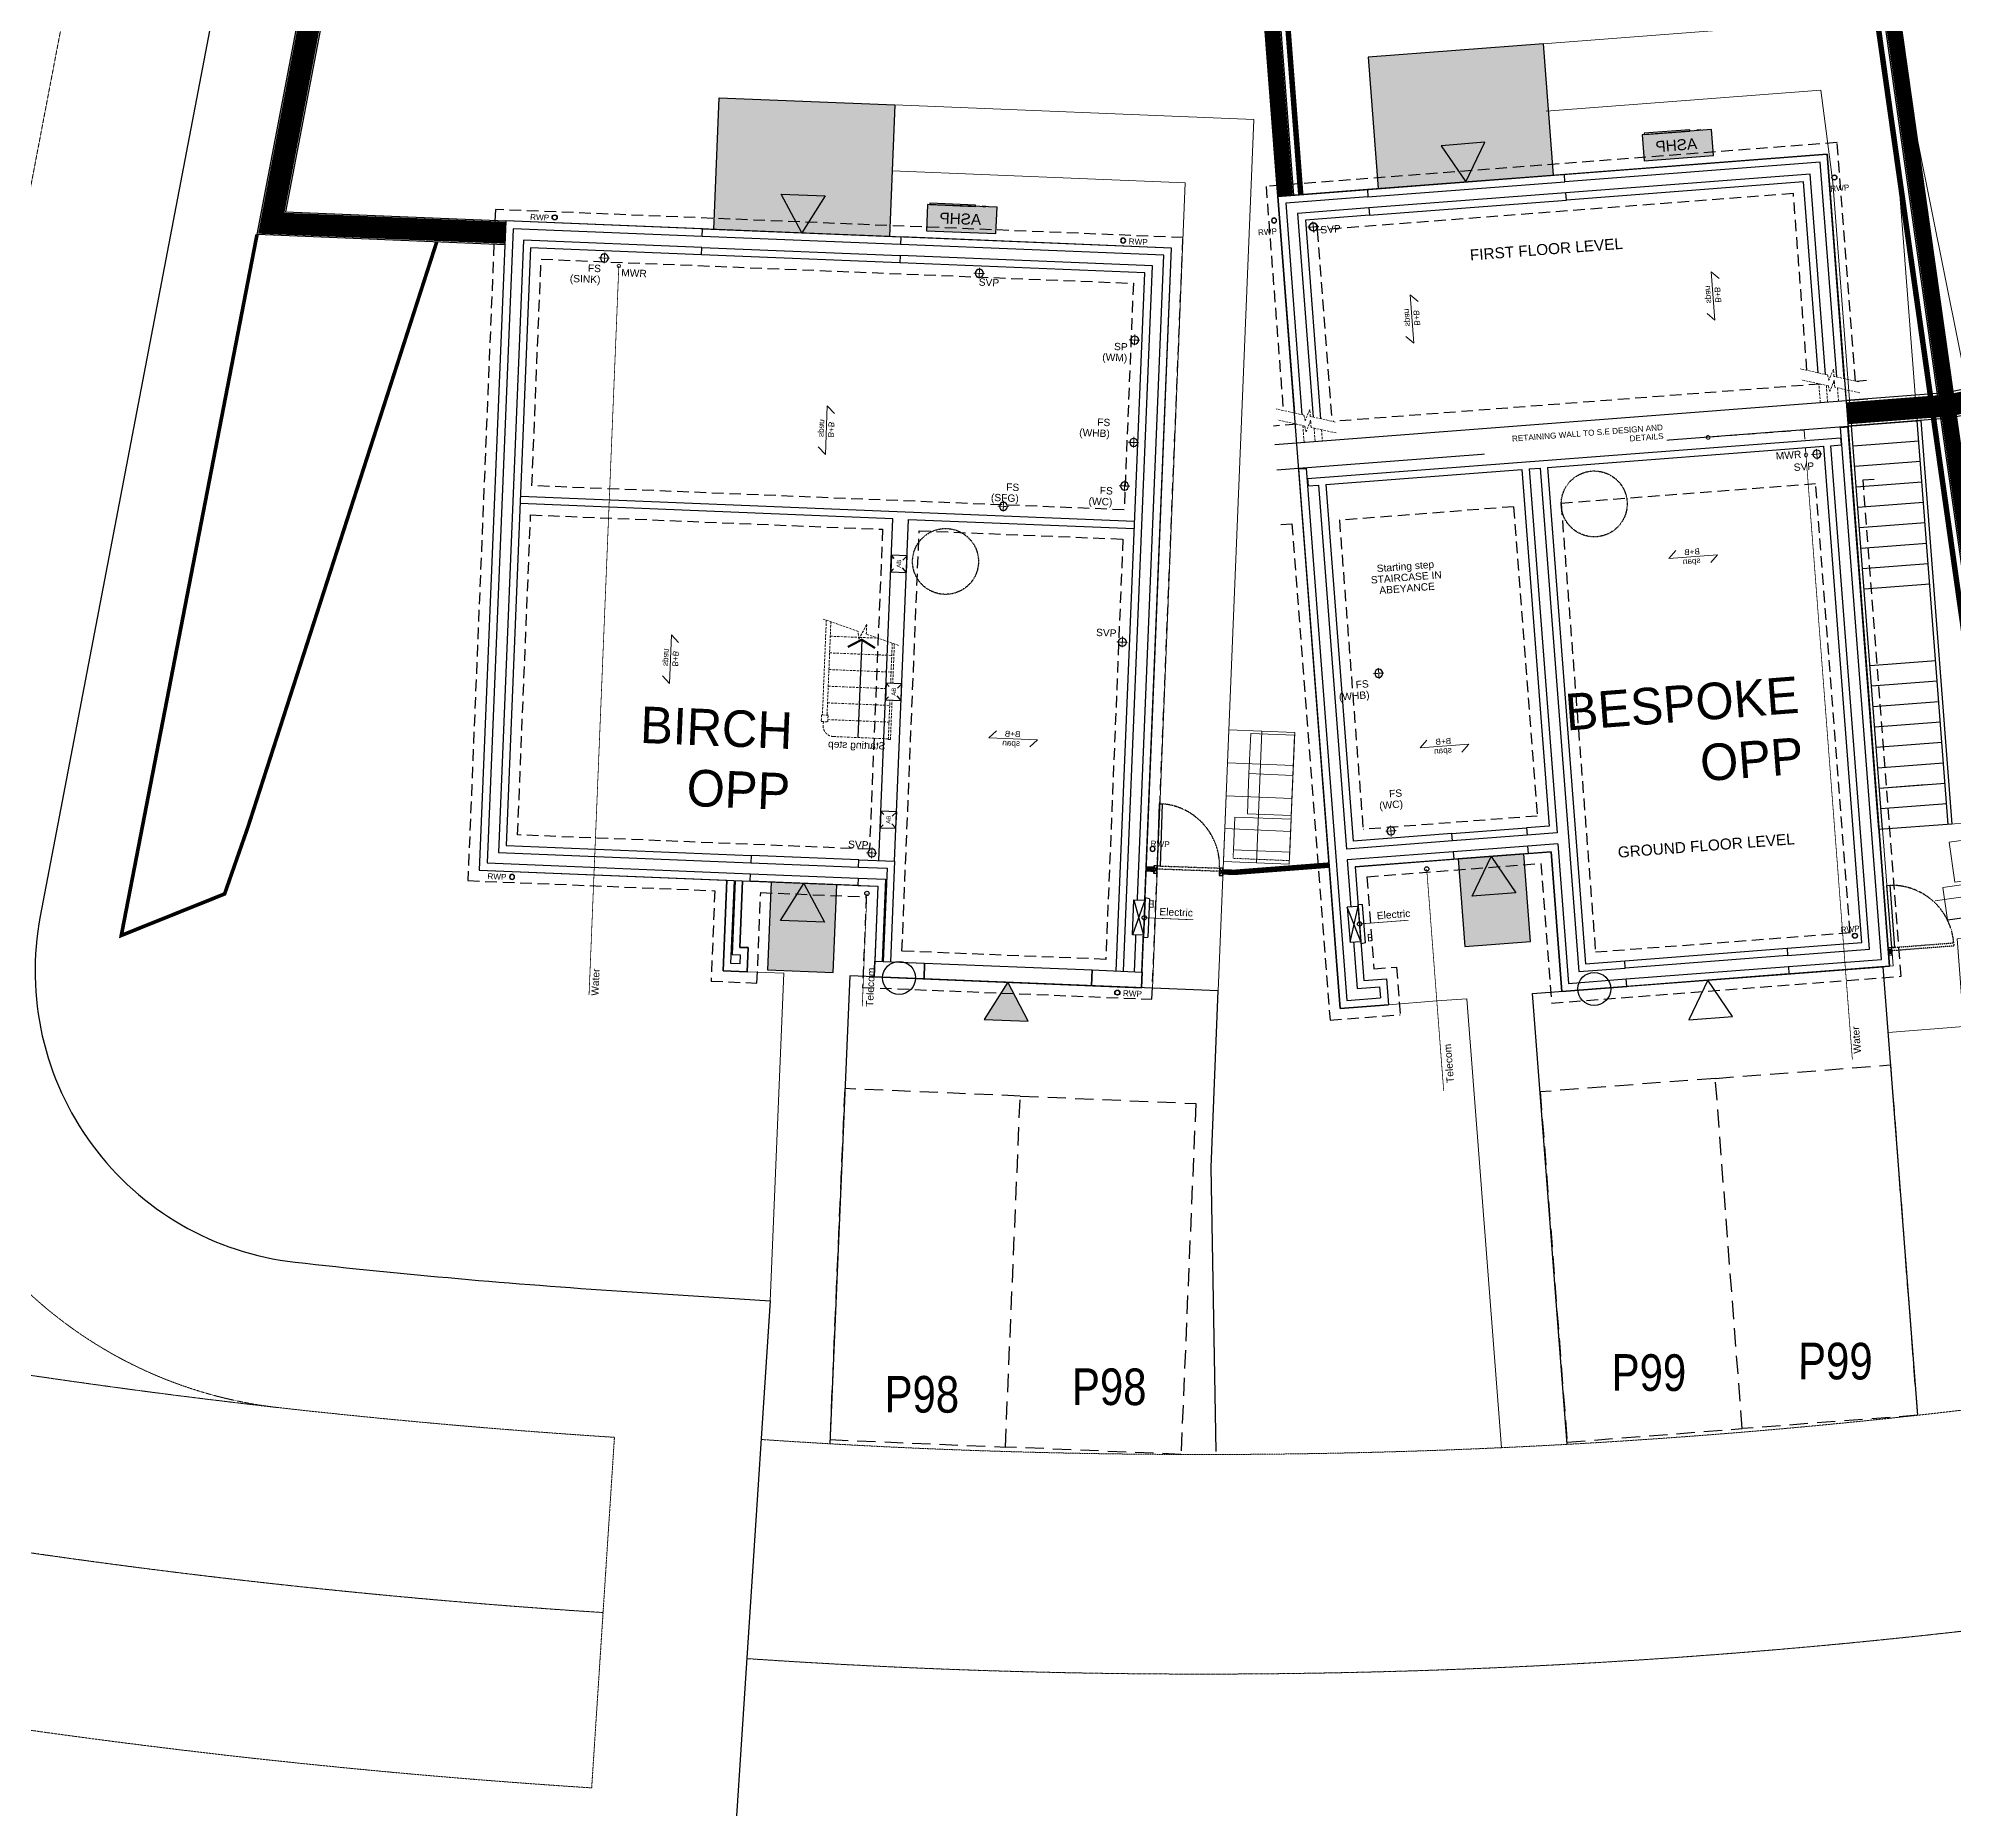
# Model space of a CAD drawing. Extents: x 287880777 to 288144713, y 62793326 to 63089570.
# Drawn here: x 288088292 to 288114459, y 62825629 to 62849818 of the extents above; entities that cross this region are included whole.
import ezdxf

# ---------------------------------------------------------------- set-up
doc = ezdxf.new("R2010")
doc.units = 0
doc.set_wipeout_variables(frame=1)
for name, pattern in [('CENTER', [2, 1.25, -0.25, 0.25, -0.25]), ('CENTER2', [28.575, 19.05, -3.175, 3.175, -3.175]), ('Dash', [6.35, 3.175, -3.175]), ('DASHED', [1.4, 0.7, -0.7]), ('DASHED2', [0.375, 0.25, -0.125]), ('HIDDEN', [9.525, 6.35, -3.175])]:
    doc.linetypes.add(name, pattern=pattern)
doc.layers.get('0').update_dxf_attribs({"color": 252})
for name, color, linetype, lineweight in [('EXP - HIGHWAY CENTRELINE', 3, 'CENTER2', 18), ('EXP - HIGHWAY CHANNEL', 4, 'DASHED2', 9), ('EXP - HIGHWAY FOOTWAY', 3, 'Continuous', 25), ('EXP - PRIVATE CHANNEL', 3, 'DASHED2', 9), ('NAR BIN STORAGE', 2, 'Continuous', 0), ('NAR CBF', 34, 'FENCELINE2', 0), ('NAR M4(2)', 94, 'Continuous', 30), ('NAR PATHS', 3, 'Continuous', 0), ('Wain-Text', 2, 'Continuous', 25)]:
    doc.layers.add(name, color=color, linetype=linetype, lineweight=lineweight)
doc.layers.add('EXP - HIGHWAY CREASE', color=3, linetype='DASHED2', lineweight=18, transparency=0.25)
for name, color, linetype in [('NAR CYCLE STORES', 2, 'DASHED'), ('NAR DETAIL', 2, 'Continuous'), ('NAR EXTERNAL STEPS', 10, 'Continuous'), ('NAR EXTERNAL WALLS', 2, 'Continuous'), ('NAR PARKING', 7, 'DASHED2'), ('NAR PATIO', 3, 'Continuous'), ('NAR PRIVATE DRIVE', 6, 'Continuous'), ('NAR PRIVATE PATH HATCH', 8, 'Continuous'), ('NAR ROLLOVERS', 76, 'DASHED'), ('NAR_SUBS_PLANS', 7, 'Continuous'), ('Wain-Drainage Foul', 6, 'Continuous'), ('Wain-Drainage Foul Text', 2, 'Continuous'), ('Wain-Drainage run', 140, 'Continuous'), ('Wain-Electrics', 3, 'Continuous'), ('Wain-Floor Vent', 2, 'Continuous'), ('Wain-Foundation acessories', 9, 'Continuous'), ('Wain-Foundation Line', 9, 'Continuous'), ('Wain-Meter box', 9, 'Continuous'), ('Wain-RWP', 9, 'Continuous'), ('Wain-Services Run (Electric)', 10, 'Continuous'), ('Wain-Services Run (Telecom)', 190, 'Continuous'), ('Wain-Stair 1', 2, 'Continuous'), ('Wain-Stair numbers', 9, 'Continuous'), ('Wain-Wall (External)', 4, 'Continuous')]:
    doc.layers.add(name, color=color, linetype=linetype)
for name, color, linetype, true_color in [('NAR DOOR OPENINGS', 140, 'Continuous', 0x00bfff), ('NAR EV CHARGING POINT', 3, 'Continuous', 0x00ff00), ('NAR HOUSE TYPE NAMES', 1, 'Continuous', 0xff0000), ('Wain-Services Run (Water', 145, 'Continuous', 0x3481b8)]:
    doc.layers.add(name, color=color, linetype=linetype, true_color=true_color)
for name, color, linetype, lineweight, true_color in [('NAR Retaining Wall', 222, 'Continuous', 13, 0xcc0099), ('Wain-Mains Water Riser', 152, 'Continuous', 25, 0x2776bb), ('Wain-Mains Water Riser Text', 152, 'Continuous', 25, 0x2776bb)]:
    doc.layers.add(name, color=color, linetype=linetype, lineweight=lineweight, true_color=true_color)
doc.styles.add('DD Arial Narrow', font='ARIALN.TTF', dxfattribs={"height": 100})
doc.styles.get("Standard").update_dxf_attribs({"font": 'arial.ttf'})
doc.styles.add('XREF - ARCHITECT LAYOUT$0$DD Arial Narrow', font='ARIALN.TTF', dxfattribs={"height": 100})
doc.linetypes.add('FENCELINE2', pattern='A,0.25,-0.1,[132,ltypeshp.shx,S=0.1,R=0,X=-0.1,Y=0],-0.1,1', length=1.45)

# ---------------------------------------------------------------- blocks, each defined once
blk = doc.blocks.new('Drainage Pipe')
at = {"linetype": 'CENTER', "lineweight": 13, "ltscale": 20}
for p, q in [((-41681, 78687), (-41831, 78687)), ((-41756, 78762), (-41756, 78612))]:
    blk.add_line(p, q, dxfattribs=at)
blk.add_circle((-41756, 78687), 55)
blk = doc.blocks.new('RWP')
for radius in [35, 31.5]:
    blk.add_circle((35, 35), radius)
blk = doc.blocks.new('Span symbol - Beam & block')
at = {"linetype": 'Continuous', "lineweight": 13}
for p, q in [((-5342, 71790), (-6007, 71790)), ((-6007, 71790), (-5906, 71689)), ((-5442, 71890), (-5342, 71790))]:
    blk.add_line(p, q, dxfattribs=at)
at = {"insert": (-5770, 71896), "char_height": 80, "attachment_point": 1, "line_spacing_factor": 0.9}
blk.add_mtext('B+B\\Pspan', dxfattribs=at)
blk = doc.blocks.new('ASHP')
at = {"transparency": 33554457}
h = blk.add_hatch(color=256, dxfattribs=at)
h.dxf.hatch_style = 1
h.paths.add_polyline_path([(548853, -2506), (548853, -2866), (547903, -2866), (547903, -2506)])
at = {"flags": 128}
blk.add_lwpolyline([(548853, -2506), (548853, -2866), (547903, -2866), (547903, -2506)], close=True, dxfattribs=at)
for points in [[(548098, -2496), (548058, -2496), (548058, -2506), (548098, -2506)], [(548199, -2488), (548821, -2488), (548821, -2506), (548199, -2506)]]:
    blk.add_lwpolyline(points, close=True)
at = {"layer": 'Wain-Electrics', "lineweight": 0, "insert": (548112, -2609), "char_height": 150, "width": 2397.38, "attachment_point": 1, "line_spacing_factor": 0.9}
blk.add_mtext('\\A1;ASHP ', dxfattribs=at)
at = {"layer": 'Wain-Text', "lineweight": 0, "insert": (548112, -2609), "char_height": 150, "width": 2397.38, "attachment_point": 1, "line_spacing_factor": 0.9}
blk.add_mtext('\\A1;ASHP ', dxfattribs=at)
blk = doc.blocks.new('A$Cee92f38c')
at = {"layer": 'NAR M4(2)', "ltscale": 10, "transparency": 33554585}
h = blk.add_hatch(color=256, dxfattribs=at)
h.dxf.hatch_style = 1
h.paths.add_polyline_path([(0, 1.2), (0.9, 1.2), (0.9, 0), (0, 0)])
at = {"layer": 'NAR M4(2)', "ltscale": 0.25}
blk.add_lwpolyline([(0, 1.2), (0, 0), (0.9, 0), (0.9, 1.2)], close=True, dxfattribs=at)
blk = doc.blocks.new('A$C3d9247a0')
at = {"layer": 'NAR DOOR OPENINGS', "transparency": 33554610}
h = blk.add_hatch(color=256, dxfattribs=at)
h.dxf.hatch_style = 1
h.paths.add_polyline_path([(450, 1200), (150, 680), (750, 680)])
at = {"layer": 'NAR DOOR OPENINGS'}
blk.add_lwpolyline([(450, 1200), (150, 680), (750, 680)], close=True, dxfattribs=at)
at = {"layer": 'NAR M4(2)', "ltscale": 10, "transparency": 33554585, "xscale": -1000, "yscale": 1000, "zscale": 1000}
blk.add_blockref('A$Cee92f38c', (900, 0), dxfattribs=at)
blk = doc.blocks.new('A$C324e72f9')
at = {"layer": 'NAR DOOR OPENINGS', "transparency": 33554610}
h = blk.add_hatch(color=256, dxfattribs=at)
h.dxf.hatch_style = 1
h.paths.add_polyline_path([(1200, 0), (900, 520), (1500, 520)])
at = {"layer": 'NAR PRIVATE PATH HATCH', "transparency": 33554597}
h = blk.add_hatch(color=256, dxfattribs=at)
h.dxf.hatch_style = 1
h.paths.add_polyline_path([(2400, 0), (0, 0), (0, 1800), (2400, 1800)])
at = {"layer": 'NAR DOOR OPENINGS'}
blk.add_lwpolyline([(1200, 0), (900, 520), (1500, 520)], close=True, dxfattribs=at)
at = {"layer": 'NAR PATIO'}
blk.add_lwpolyline([(2400, 0), (0, 0), (0, 1800), (2400, 1800)], close=True, dxfattribs=at)
blk = doc.blocks.new('Stairs Subs')
at = {"layer": 'Wain-Stair 1', "color": 9, "linetype": 'HIDDEN', "lineweight": 9, "ltscale": 5}
for p, q in [((913, 1585), (913, 288)), ((447, 1368), (199, 1368)), ((850, 1368), (462, 1368)), ((850, 1566), (850, 288)), ((-29, -9), (-29, 1299)), ((0, 1307), (0, -9)), ((850, 1140), (0, 1140)), ((850, 912), (0, 912)), ((850, 684), (0, 684)), ((850, 456), (0, 456)), ((836, 198), (836, 288)), ((836, 288), (926, 288)), ((926, 288), (926, 198)), ((836, 228), (0, 228)), ((752, 0), (0, 0)), ((926, 198), (836, 198)), ((896, 198), (896, 145)), ((0, -9), (-29, -9))]:
    blk.add_line(p, q, dxfattribs=at)
blk.add_lwpolyline([(-87, 1281), (360, 1417), (359, 1547), (459, 1345), (472, 1450), (962, 1600)], dxfattribs=at)
blk.add_arc((752, 145), 145, 270, 0, dxfattribs=at)
at = {"layer": 'Wain-Stair numbers', "const_width": 30}
blk.add_lwpolyline([(604, 1231), (604, 1231), (418, 1338), (232, 1231), (232, 1231)], dxfattribs=at)
at = {"layer": 'Wain-Stair numbers'}
blk.add_lwpolyline([(418, 1338), (418, 0)], dxfattribs=at)
at = {"layer": 'Wain-Stair numbers', "color": 9, "insert": (428, -49), "char_height": 100, "width": 1584.27, "attachment_point": 2, "line_spacing_factor": 0.9}
blk.add_mtext('Starting step ', dxfattribs=at)
blk = doc.blocks.new('Wall mounted meter - Electric (Plan)')
blk.add_wipeout([(-7157, 85115), (-7157, 84635), (-7007, 84635), (-7007, 85115)])
for p, q in [((-7217, 85137), (-7157, 85147)), ((-7217, 85137), (-7217, 84613)), ((-7157, 85147), (-7157, 84603)), ((-7007, 85115), (-7157, 85115)), ((-7007, 84635), (-7007, 85115)), ((-7157, 84603), (-7217, 84613)), ((-7157, 84635), (-7007, 84635))]:
    blk.add_line(p, q)
at = {"color": 9}
for p, q in [((-7157, 85115), (-7007, 84635)), ((-7007, 85115), (-7157, 84635))]:
    blk.add_line(p, q, dxfattribs=at)
at = {"lineweight": 0, "insert": (-7368, 85117), "char_height": 100, "width": 133.81, "attachment_point": 1, "line_spacing_factor": 0.9}
blk.add_mtext('\\A1;\\pi78.42052,t378.42052;{\\fCalibri|b0|i0|c0|p34;E}', dxfattribs=at)
blk = doc.blocks.new('A$C1dcf01e1')
at = {"layer": 'Wain-Drainage Foul', "lineweight": 0}
blk.add_blockref('Drainage Pipe', (41756, -78687), dxfattribs=at)
blk = doc.blocks.new('A$C43a92ec7')
at = {"layer": 'NAR DOOR OPENINGS', "transparency": 33554610}
h = blk.add_hatch(color=256, dxfattribs=at)
h.dxf.hatch_style = 1
edge = h.paths.add_edge_path()
edge.add_line((0, 0), (-300, 520))
edge.add_line((-300, 520), (300, 520))
edge.add_line((300, 520), (0, 0))
at = {"layer": 'NAR DOOR OPENINGS'}
blk.add_lwpolyline([(0, 0), (-300, 520), (300, 520)], close=True, dxfattribs=at)

msp = doc.modelspace()

# ---------------------------------------------------------------- linework, layer by layer
at = {"layer": 'EXP - HIGHWAY CENTRELINE', "ltscale": 0.15, "flags": 128}
for points in [[(288135635, 62832984), (288133973, 62832416, -0.098936), (288098232, 62827662), (288097971, 62827679)], [(288096008, 62828308), (288095976, 62828310, -0.03098), (288083695, 62829877), (288080647, 62830460, 0.024961), (288070765, 62831842)]]:
    msp.add_lwpolyline(points, format="xyb", dxfattribs=at)
at = {"layer": 'EXP - HIGHWAY CHANNEL', "ltscale": 2.5, "flags": 128}
for points in [[(288098863, 62887009), (288098390, 62886846, 0.089116), (288092959, 62883807), (288091567, 62882663, 0.329239), (288089826, 62875750, -0.14558), (288091104, 62863041), (288086354, 62838198, 0.436961), (288091578, 62831108, 0.011712), (288096132, 62830705), (288096163, 62830703)], [(288095852, 62825913), (288095820, 62825915, -0.03098), (288083244, 62827520), (288080197, 62828103, 0.024961), (288070552, 62829452)]]:
    msp.add_lwpolyline(points, format="xyb", dxfattribs=at)
msp.add_lwpolyline([(288095852, 62825913), (288096163, 62830703)], dxfattribs=at)
at = {"layer": 'EXP - HIGHWAY CREASE'}
msp.add_lwpolyline([(288091578, 62831108, -0.019261), (288084146, 62832235), (288081098, 62832817, 0.015342), (288074894, 62833807)], format="xyb", dxfattribs=at)
at = {"layer": 'EXP - HIGHWAY FOOTWAY', "flags": 128}
msp.add_lwpolyline([(288101406, 62885771), (288099043, 62884956, 0.089116), (288094228, 62882262), (288092837, 62881118, 0.329239), (288091676, 62876509, -0.14558), (288093068, 62862665), (288088319, 62837822, 0.436961), (288091801, 62833096, 0.011712), (288096262, 62832700), (288098289, 62832568), (288097717, 62823787), (288095690, 62823919, -0.03098), (288082869, 62825556), (288079821, 62826138, 0.024961), (288070374, 62827460, -0.024961)], format="xyb", dxfattribs=at)
at = {"layer": 'EXP - PRIVATE CHANNEL', "ltscale": 2.5, "flags": 128}
for points in [[(288134664, 62835823), (288133002, 62835254, -0.098936), (288098427, 62830656), (288098166, 62830673)], [(288136605, 62830145), (288134943, 62829577, -0.098936), (288098037, 62824669), (288097776, 62824686)]]:
    msp.add_lwpolyline(points, format="xyb", dxfattribs=at)
at = {"layer": 'NAR BIN STORAGE'}
for points in [[(288105432, 62839747), (288104832, 62839771), (288104855, 62840321), (288105454, 62840296)], [(288105410, 62839197), (288104810, 62839221), (288104832, 62839771), (288105432, 62839747)], [(288105389, 62838697), (288104620, 62838729), (288104638, 62839178), (288105407, 62839147)], [(288115069, 62838373), (288114475, 62838289), (288114398, 62838834), (288114992, 62838918)], [(288115139, 62837878), (288114376, 62837771), (288114313, 62838216), (288115076, 62838324)]]:
    msp.add_lwpolyline(points, close=True, dxfattribs=at)
at = {"layer": 'NAR BIN STORAGE', "linetype": 'Dash', "ltscale": 0.025}
for points in [[(288104620, 62838729), (288104615, 62838614), (288105384, 62838582), (288105389, 62838697)], [(288114376, 62837771), (288114376, 62837771), (288115139, 62837878), (288115139, 62837878)]]:
    msp.add_lwpolyline(points, dxfattribs=at)
at = {"layer": 'NAR CBF', "ltscale": 1200, "transparency": 33554687, "const_width": 75}
for points in [[(288104869, 62856409), (288105539, 62847682)], [(288115197, 62837466), (288112861, 62853985)], [(288114305, 62844970), (288114355, 62844622)], [(288103428, 62838469), (288103528, 62838465)], [(288104477, 62838428), (288104633, 62838422), (288105925, 62838521)], [(288113566, 62837341), (288113616, 62837345)]]:
    msp.add_lwpolyline(points, dxfattribs=at)
at = {"layer": 'NAR CYCLE STORES'}
msp.add_circle((288109548, 62843456), 450, dxfattribs=at)
at = {"layer": 'NAR DETAIL', "flags": 128}
for points in [[(288103580, 62838510), (288103609, 62839359), (288103647, 62839358), (288103618, 62838508)], [(288103576, 62838410), (288103580, 62838510), (288103530, 62838511), (288103526, 62838412)], [(288104476, 62838379), (288104479, 62838479), (288104429, 62838480), (288104426, 62838380)], [(288113612, 62837394), (288113547, 62838242), (288113585, 62838245), (288113650, 62837397)], [(288113619, 62837295), (288113612, 62837394), (288113562, 62837391), (288113569, 62837291)]]:
    msp.add_lwpolyline(points, close=True, dxfattribs=at)
for points in [[(288103580, 62838510), (288103526, 62838412)], [(288103530, 62838511), (288103576, 62838410)], [(288104429, 62838480), (288104476, 62838379)], [(288104479, 62838479), (288104426, 62838380)], [(288113562, 62837391), (288113619, 62837295)], [(288113612, 62837394), (288113569, 62837291)]]:
    msp.add_lwpolyline(points, dxfattribs=at)
at = {"layer": 'NAR DETAIL', "linetype": 'DASHED', "ltscale": 0.005, "flags": 128}
for points in [[(288103580, 62838510), (288104429, 62838480), (288104428, 62838436), (288103578, 62838466)], [(288113612, 62837394), (288114459, 62837459), (288114463, 62837416), (288113615, 62837351)]]:
    msp.add_lwpolyline(points, close=True, dxfattribs=at)
at = {"layer": 'NAR DETAIL', "linetype": 'DASHED', "ltscale": 0.2}
for centre, start, end in [((288103580, 62838510), 358.0175, 85.5976), ((288113612, 62837394), 4.3861, 91.9662)]:
    msp.add_arc(centre, 850, start, end, dxfattribs=at)
at = {"layer": 'NAR DOOR OPENINGS'}
msp.add_lwpolyline([(288111100, 62836949), (288110841, 62836407), (288111439, 62836453)], close=True, dxfattribs=at)
at = {"layer": 'NAR EV CHARGING POINT'}
for centre in [(288100052, 62836980), (288109548, 62836829)]:
    msp.add_circle(centre, 225, dxfattribs=at)
at = {"layer": 'NAR EXTERNAL STEPS'}
for points in [[(288113438, 62839006), (288113015, 62844520), (288114012, 62844596), (288114435, 62839082)], [(288113488, 62839010), (288113065, 62844523)], [(288114385, 62839078), (288113962, 62844592)], [(288113984, 62844313), (288113086, 62844244)], [(288114005, 62844034), (288113108, 62843965)], [(288114026, 62843755), (288113129, 62843686)], [(288114048, 62843476), (288113151, 62843407)], [(288114069, 62843196), (288113172, 62843128)], [(288114091, 62842917), (288113193, 62842848)], [(288114112, 62842638), (288113215, 62842569)], [(288114134, 62842359), (288113236, 62842290)], [(288114214, 62841312), (288113316, 62841243)], [(288114235, 62841033), (288113338, 62840964)], [(288114257, 62840754), (288113359, 62840685)], [(288114278, 62840474), (288113381, 62840406)], [(288114299, 62840195), (288113402, 62840126)], [(288114321, 62839916), (288113424, 62839847)], [(288114342, 62839637), (288113445, 62839568)], [(288114071, 62839616), (288113445, 62839568)], [(288114364, 62839358), (288113466, 62839289)], [(288114435, 62839082), (288113438, 62839006)]]:
    msp.add_lwpolyline(points, dxfattribs=at)
at = {"layer": 'NAR EXTERNAL WALLS'}
for points in [[(288094666, 62846998), (288091280, 62847136), (288093057, 62856448), (288101123, 62856428)], [(288101122, 62856103), (288093326, 62856123), (288091670, 62847446), (288094680, 62847323)], [(288105225, 62847658), (288104578, 62856095)], [(288104793, 62856094), (288105439, 62847674)], [(288115445, 62836428), (288112960, 62853999), (288112517, 62856127)], [(288115658, 62836457), (288113193, 62853886), (288112718, 62856169)], [(288115580, 62845220), (288114353, 62844973), (288112988, 62844869)], [(288115649, 62844877), (288114401, 62844626), (288113015, 62844520)]]:
    msp.add_lwpolyline(points, dxfattribs=at)
at = {"layer": 'NAR PARKING', "ltscale": 1000}
for points in [[(288108810, 62835423), (288109177, 62830637), (288111570, 62830821), (288111203, 62835607)], [(288113596, 62835790), (288113963, 62831004), (288111570, 62830821), (288111203, 62835607)], [(288099309, 62835467), (288099106, 62830671), (288101504, 62830570), (288101707, 62835366)], [(288104105, 62835264), (288103902, 62830469), (288101504, 62830570), (288101707, 62835366)]]:
    msp.add_lwpolyline(points, close=True, dxfattribs=at)
at = {"layer": 'NAR PATHS'}
for points in [[(288115913, 62850543), (288113728, 62850103), (288113965, 62848431), (288114718, 62844690), (288115600, 62844867), (288114852, 62848583), (288114735, 62849408), (288116087, 62849683)], [(288104933, 62838551), (288105006, 62840349)], [(288104538, 62839918), (288105437, 62839881)], [(288104520, 62839468), (288105419, 62839432)], [(288104501, 62839019), (288105401, 62838982)], [(288113581, 62837139), (288113631, 62837143), (288113488, 62839010), (288114963, 62839123), (288115183, 62837565), (288114505, 62837513), (288114597, 62836314), (288113562, 62836235)], [(288114208, 62838034), (288115099, 62838161)], [(288098289, 62832568), (288098477, 62837044), (288097975, 62837065)], [(288106739, 62836614), (288107398, 62836665), (288107810, 62836696), (288108281, 62830561)]]:
    msp.add_lwpolyline(points, dxfattribs=at)
msp.add_lwpolyline([(288105382, 62838533), (288104483, 62838569), (288104557, 62840368), (288105456, 62840331)], close=True, dxfattribs=at)
at = {"layer": 'NAR PRIVATE DRIVE'}
for points in [[(288104383, 62830509), (288104313, 62834396), (288104411, 62836802), (288099378, 62837007), (288099107, 62830614)], [(288109180, 62830607), (288108707, 62836765), (288113493, 62837132), (288113493, 62837132), (288113963, 62831004)]]:
    msp.add_lwpolyline(points, dxfattribs=at)
at = {"layer": 'NAR Retaining Wall', "linetype": 'DASHED', "ltscale": 250}
for points, const_width in [([(288101123, 62856266), (288093192, 62856286), (288091475, 62847291), (288094673, 62847161)], 300), ([(288104685, 62856095), (288105332, 62847666)], 200), ([(288115552, 62836442), (288113077, 62853943), (288112617, 62856148)], 200), ([(288115615, 62845049), (288114377, 62844800), (288113002, 62844694)], 300)]:
    msp.add_lwpolyline(points, dxfattribs=dict(at, const_width=const_width))
at = {"layer": 'NAR ROLLOVERS', "ltscale": 500, "const_width": 50}
msp.add_lwpolyline([(288091280, 62847136), (288089426, 62837560), (288090837, 62838127), (288091159, 62839050), (288093735, 62847036)], dxfattribs=at)
at = {"layer": 'Wain-Drainage run', "lineweight": 0}
msp.add_circle((288096223, 62846707), 25, dxfattribs=at)
at = {"layer": 'Wain-Foundation Line', "linetype": 'HIDDEN', "ltscale": 25}
for p, q in [((288112867, 62848393), (288105065, 62847795)), ((288113117, 62845134), (288112867, 62848393)), ((288105065, 62847795), (288105300, 62844733)), ((288112269, 62847696), (288105763, 62847197)), ((288112454, 62845281), (288112269, 62847696)), ((288105763, 62847197), (288105963, 62844585)), ((288112830, 62845107), (288112811, 62845106)), ((288113268, 62845141), (288113133, 62845130)), ((288105486, 62844544), (288105165, 62844519)), ((288109095, 62843467), (288112573, 62843733)), ((288113043, 62837600), (288112573, 62843733)), ((288113221, 62843783), (288113371, 62843795)), ((288113741, 62837002), (288113221, 62843783)), ((288109095, 62843467), (288109566, 62837334)), ((288108447, 62843417), (288106067, 62843234)), ((288106067, 62843234), (288106391, 62839008)), ((288108447, 62843417), (288108771, 62839191)), ((288105268, 62843173), (288105419, 62843185)), ((288105419, 62843185), (288105939, 62836403)), ((288108771, 62839191), (288106391, 62839008)), ((288106443, 62838360), (288108821, 62838543)), ((288108821, 62838543), (288108967, 62836636)), ((288106443, 62838360), (288106539, 62837104)), ((288109566, 62837334), (288113043, 62837600)), ((288106539, 62837104), (288106849, 62837128)), ((288106849, 62837128), (288106898, 62836477)), ((288108967, 62836636), (288113741, 62837002)), ((288105939, 62836403), (288106898, 62836477))]:
    msp.add_line(p, q, dxfattribs=at)
for points in [[(288098110, 62836909), (288098161, 62838146), (288099603, 62838087), (288099553, 62836850), (288103506, 62836689), (288103930, 62847095), (288094536, 62847479), (288094161, 62838309), (288097534, 62838171), (288097484, 62836935)], [(288095035, 62843705), (288095161, 62846800), (288103252, 62846470), (288103126, 62843375)], [(288094840, 62838934), (288095018, 62843306), (288099826, 62843109), (288099647, 62838738)], [(288100091, 62837346), (288100326, 62843089), (288103109, 62842975), (288102875, 62837233)]]:
    msp.add_lwpolyline(points, close=True, dxfattribs=at)
at = {"layer": 'Wain-Mains Water Riser', "lineweight": 0}
msp.add_circle((288112441, 62844125), 25, dxfattribs=at)
at = {"layer": 'Wain-Mains Water Riser Text', "linetype": 'DASHED', "lineweight": 0, "ltscale": 175}
msp.add_lwpolyline([(288111129, 62844366), (288112415, 62844465), (288112441, 62844125)], dxfattribs=at)
at = {"layer": 'Wain-Mains Water Riser Text', "lineweight": 0}
msp.add_circle((288111104, 62844364), 25, dxfattribs=at)
at = {"layer": 'Wain-Mains Water Riser Text', "linetype": 'DASHED', "lineweight": 0, "ltscale": 175}
msp.add_circle((288111104, 62844364), 25, dxfattribs=at)
at = {"layer": 'Wain-Services Run (Electric)', "const_width": 10}
msp.add_lwpolyline([(288106343, 62837717), (288107011, 62837768)], dxfattribs=at)
at = {"layer": 'Wain-Services Run (Telecom)', "const_width": 10}
for points in [[(288107260, 62838469), (288107492, 62835434)], [(288099612, 62838134), (288099549, 62836592)]]:
    msp.add_lwpolyline(points, dxfattribs=at)
at = {"layer": 'Wain-Services Run (Telecom)'}
for centre in [(288107260, 62838469), (288099612, 62838134)]:
    msp.add_circle(centre, 29, dxfattribs=at)
at = {"layer": 'Wain-Services Run (Water', "const_width": 10}
for points in [[(288096223, 62846707), (288095816, 62836745)], [(288112441, 62844125), (288113075, 62835862)]]:
    msp.add_lwpolyline(points, dxfattribs=at)
at = {"layer": 'Wain-Stair 1', "linetype": 'HIDDEN', "lineweight": 9, "ltscale": 5}
for p, q in [((288112637, 62844842), (288112617, 62845098)), ((288112736, 62844849), (288112719, 62845075)), ((288112886, 62844861), (288112872, 62845041)), ((288112988, 62844869), (288112977, 62845018)), ((288105463, 62844549), (288105483, 62844293)), ((288105568, 62844526), (288105585, 62844301)), ((288105721, 62844492), (288105735, 62844312)), ((288105823, 62844469), (288105834, 62844320))]:
    msp.add_line(p, q, dxfattribs=at)
for points in [[(288113165, 62845123), (288112823, 62845199), (288112816, 62845297), (288112753, 62845140), (288112737, 62845218), (288112362, 62845302)], [(288113176, 62844974), (288112834, 62845050), (288112828, 62845147), (288112765, 62844990), (288112749, 62845068), (288112374, 62845152)], [(288106011, 62844575), (288105669, 62844651), (288105662, 62844748), (288105599, 62844591), (288105583, 62844669), (288105208, 62844753)], [(288106022, 62844425), (288105680, 62844501), (288105674, 62844598), (288105611, 62844441), (288105595, 62844520), (288105220, 62844604)]]:
    msp.add_lwpolyline(points, dxfattribs=at)
at = {"layer": 'Wain-Wall (External)'}
for p, q in [((288112730, 62848234), (288109141, 62847958)), ((288112965, 62845168), (288112730, 62848234)), ((288112636, 62848124), (288109149, 62847856)), ((288112498, 62847963), (288109160, 62847707)), ((288112708, 62845224), (288112498, 62847963)), ((288112861, 62845191), (288112636, 62848124)), ((288106449, 62847752), (288105225, 62847658)), ((288105225, 62847658), (288105452, 62844699)), ((288106456, 62847650), (288105335, 62847564)), ((288112406, 62847855), (288109168, 62847607)), ((288112606, 62845247), (288112406, 62847855)), ((288105335, 62847564), (288105556, 62844675)), ((288106468, 62847500), (288105496, 62847426)), ((288105496, 62847426), (288105709, 62844642)), ((288106476, 62847400), (288105603, 62847334)), ((288105603, 62847334), (288105811, 62844619)), ((288105184, 62844270), (288113287, 62844892)), ((288105210, 62843921), (288113314, 62844543)), ((288112914, 62844502), (288113016, 62844510)), ((288113471, 62837233), (288112914, 62844502)), ((288113581, 62837139), (288113016, 62844510)), ((288105633, 62843803), (288112914, 62844361)), ((288108909, 62843954), (288112683, 62844243)), ((288113203, 62837463), (288112683, 62844243)), ((288112782, 62844251), (288112922, 62844262)), ((288113310, 62837371), (288112782, 62844251)), ((288112914, 62844361), (288112922, 62844262)), ((288105510, 62843934), (288105613, 62843942)), ((288105510, 62843934), (288106076, 62836563)), ((288105613, 62843942), (288106170, 62836673)), ((288105633, 62843803), (288105641, 62843703)), ((288105641, 62843703), (288105780, 62843714)), ((288105780, 62843714), (288106162, 62838741)), ((288105880, 62843722), (288108560, 62843927)), ((288105880, 62843722), (288106254, 62838848)), ((288108560, 62843927), (288108934, 62839054)), ((288108659, 62843935), (288108809, 62843946)), ((288108659, 62843935), (288109041, 62838962)), ((288108809, 62843946), (288109337, 62837066)), ((288108909, 62843954), (288109429, 62837174)), ((288099967, 62843254), (288094875, 62843462)), ((288094879, 62843562), (288103269, 62843219)), ((288108934, 62839054), (288108622, 62839030)), ((288107610, 62838852), (288106162, 62838741)), ((288107602, 62838952), (288106254, 62838848)), ((288109041, 62838962), (288108630, 62838930)), ((288109052, 62838812), (288108642, 62838781)), ((288109052, 62838812), (288109199, 62836905)), ((288107622, 62838703), (288106173, 62838592)), ((288106173, 62838592), (288106308, 62836834)), ((288106283, 62838497), (288107629, 62838600)), ((288106283, 62838497), (288106402, 62836944)), ((288108649, 62838679), (288108958, 62838702)), ((288108958, 62838702), (288109104, 62836795)), ((288097648, 62837078), (288097699, 62838315)), ((288097755, 62837177), (288097801, 62838311)), ((288097811, 62838310), (288097770, 62837299)), ((288097913, 62838306), (288097876, 62837397)), ((288112182, 62837385), (288113203, 62837463)), ((288097877, 62837172), (288097755, 62837177)), ((288097770, 62837299), (288097882, 62837294)), ((288097876, 62837397), (288097988, 62837393)), ((288097882, 62837294), (288097877, 62837172)), ((288097988, 62837393), (288097975, 62837065)), ((288100393, 62836966), (288100401, 62837181)), ((288109429, 62837174), (288109965, 62837215)), ((288112190, 62837285), (288113310, 62837371)), ((288112201, 62837136), (288113471, 62837233)), ((288097975, 62837065), (288097648, 62837078)), ((288102689, 62837088), (288102681, 62836873)), ((288106402, 62836944), (288106712, 62836968)), ((288106712, 62836968), (288106739, 62836614)), ((288109199, 62836905), (288109984, 62836966)), ((288109337, 62837066), (288109972, 62837115)), ((288112209, 62837034), (288113581, 62837139)), ((288106170, 62836673), (288106629, 62836708)), ((288106308, 62836834), (288106617, 62836858)), ((288106617, 62836858), (288106629, 62836708)), ((288109104, 62836795), (288109992, 62836863)), ((288106076, 62836563), (288106739, 62836614))]:
    msp.add_line(p, q, dxfattribs=at)
for points in [[(288109141, 62847958), (288106449, 62847752), (288106456, 62847650), (288109149, 62847856)], [(288109160, 62847707), (288106468, 62847500), (288106476, 62847400), (288109168, 62847607)], [(288100071, 62847000), (288097363, 62847111), (288097367, 62847213), (288100075, 62847103)], [(288100061, 62846750), (288097353, 62846861), (288097357, 62846961), (288100065, 62846850)], [(288108630, 62838930), (288107610, 62838852), (288107602, 62838952), (288108622, 62839030)], [(288108642, 62838781), (288107622, 62838703), (288107629, 62838600), (288108649, 62838679)], [(288099502, 62838594), (288098031, 62838654), (288098027, 62838554), (288099498, 62838494)], [(288099488, 62838242), (288098017, 62838302), (288098021, 62838404), (288099492, 62838344)], [(288099720, 62837209), (288100401, 62837181), (288100393, 62836966), (288099711, 62836994)], [(288102681, 62836873), (288100393, 62836966), (288100401, 62837181), (288102689, 62837088)], [(288112190, 62837285), (288109972, 62837115), (288109965, 62837215), (288112182, 62837385)], [(288102689, 62837088), (288103371, 62837060), (288103362, 62836845), (288102681, 62836873)], [(288112209, 62837034), (288109992, 62836863), (288109984, 62836966), (288112201, 62837136)]]:
    msp.add_lwpolyline(points, close=True, dxfattribs=at)
for points in [[(288097367, 62847213), (288094680, 62847323), (288094317, 62838453), (288098017, 62838302)], [(288097363, 62847111), (288094778, 62847216), (288094424, 62838551), (288098021, 62838404)], [(288097357, 62846961), (288094921, 62847060), (288094580, 62838695), (288098027, 62838554)], [(288097353, 62846861), (288095017, 62846956), (288094684, 62838791), (288098031, 62838654)], [(288103268, 62837064), (288103668, 62846853), (288100071, 62847000)], [(288103370, 62837055), (288103774, 62846952), (288100075, 62847103)], [(288103018, 62837074), (288103408, 62846614), (288100061, 62846750)], [(288103118, 62837070), (288103512, 62846710), (288100065, 62846850)], [(288103322, 62844503), (288103367, 62845617)], [(288099498, 62838494), (288099887, 62838478), (288099835, 62837204)], [(288099502, 62838594), (288099991, 62838574), (288099935, 62837200)], [(288099488, 62838242), (288099762, 62838231), (288099720, 62837209)], [(288099492, 62838344), (288099866, 62838329), (288099820, 62837205)]]:
    msp.add_lwpolyline(points, dxfattribs=at)

# ---------------------------------------------------------------- block references
at = {"layer": 'NAR DETAIL', "xscale": -1}
for p, rotation in [((288657256, 62892974), 4.386075563448175), ((288648939, 62827666), 357.6624424163127)]:
    msp.add_blockref('ASHP', p, dxfattribs=dict(at, rotation=rotation))
at = {"layer": 'NAR DOOR OPENINGS', "xscale": -1, "rotation": 177.6624424163126}
msp.add_blockref('A$C43a92ec7', (288101537, 62836920), dxfattribs=at)
at = {"layer": 'NAR M4(2)', "xscale": -1}
for p, rotation in [((288108680, 62837477), 4.386075563448175), ((288099153, 62837054), 357.6624424163127)]:
    msp.add_blockref('A$C3d9247a0', p, dxfattribs=dict(at, rotation=rotation))
at = {"layer": 'NAR PATIO', "xscale": -1, "rotation": 4.386075563448175}
msp.add_blockref('A$C324e72f9', (288108991, 62847947), dxfattribs=at)
at = {"layer": 'NAR PATIO', "rotation": 357.6624424163127}
msp.add_blockref('A$C324e72f9', (288097522, 62847207), dxfattribs=at)
at = {"layer": 'NAR_SUBS_PLANS', "xscale": -1, "rotation": 357.6624424163127}
for name, p in [('A$C1dcf01e1', (288101148, 62846606)), ('Stairs Subs', (288099905, 62840247))]:
    msp.add_blockref(name, p, dxfattribs=at)
at = {"layer": 'Wain-Drainage Foul', "lineweight": 0, "rotation": 274.3860755634481}
msp.add_blockref('Drainage Pipe', (288030448, 62799590), dxfattribs=at)
at = {"layer": 'Wain-Drainage Foul', "lineweight": 0, "xscale": -1}
for p, rotation in [((288187360, 62811625), 94.38607556344809), ((288051096, 62769897), 357.6624424163127), ((288058339, 62768776), 357.6624424163127), ((288058327, 62767377, 42), 357.6624424163127), ((288194240, 62808520), 94.38607556344809), ((288058202, 62766782), 357.6624424163127), ((288056546, 62766504), 357.6624424163127), ((288058171, 62764649), 357.6624424163127), ((288188254, 62805525), 94.38607556344809), ((288142386, 62920638), 184.3860755634481), ((288054749, 62761769), 357.6624424163127)]:
    msp.add_blockref('Drainage Pipe', p, dxfattribs=dict(at, rotation=rotation))
at = {"layer": 'Wain-Foundation acessories', "xscale": -1}
for p, rotation in [((288039159, 62846465), 274.3860755634481), ((288035046, 62846150), 274.3860755634481), ((288027559, 62853061), 267.6624424163126), ((288110733, 62770723), 4.386075563448175), ((288025432, 62849931), 267.6624424163126), ((288093013, 62768748), 357.6624424163127), ((288107335, 62768134), 4.386075563448175)]:
    msp.add_blockref('Span symbol - Beam & block', p, dxfattribs=dict(at, rotation=rotation))
at = {"layer": 'Wain-RWP'}
for p, rotation in [((288112792, 62847948), 274.3860755634481), ((288095383, 62847404, 0), 177.6624424163126), ((288113148, 62837524), 94.38607556344816), ((288102997, 62836745), 357.6624424163127)]:
    msp.add_blockref('RWP', p, dxfattribs=dict(at, rotation=rotation))
at = {"layer": 'Wain-RWP', "xscale": -1}
for p, rotation in [((288105207, 62847366), 94.38607556344809), ((288103079, 62847090, 0), 177.6624424163126), ((288103551, 62838776), 87.66244241631266), ((288094798, 62838323), 357.6624424163127)]:
    msp.add_blockref('RWP', p, dxfattribs=dict(at, rotation=rotation))

# ---------------------------------------------------------------- texts
at = {"layer": 'NAR HOUSE TYPE NAMES', "char_height": 500, "attachment_point": 3, "style": 'DD Arial Narrow'}
for s, insert, rotation in [('{\\fGill Sans MT|b0|i0|c0|p34;BESPOKE \\POPP}', (288112321, 62841102, 0), 4.3861), ('{\\fGill Sans MT|b0|i0|c0|p34;BIRCH\\POPP}', (288098607, 62840606, 0), 357.6624)]:
    msp.add_mtext_dynamic_manual_height_columns(s, width=2588.93, gutter_width=12.5, heights=[0], dxfattribs=dict(at, insert=insert, rotation=rotation))
at = {"layer": 'NAR PARKING', "char_height": 500, "attachment_point": 3, "rotation": 359.7932, "style": 'XREF - ARCHITECT LAYOUT$0$DD Arial Narrow'}
for s, insert in [('P99', (288113353, 62831993)), ('P99', (288110806, 62831836)), ('P98', (288100873, 62831539)), ('P98', (288103433, 62831642))]:
    msp.add_mtext_dynamic_manual_height_columns(s, width=1066.24, gutter_width=500, heights=[0], dxfattribs=dict(at, insert=insert))
at = {"layer": 'Wain-Drainage Foul Text', "char_height": 100, "line_spacing_factor": 0.9}
for s, insert, attachment_point, rotation in [('\\A1;{\\fArial|b0|i0|c0|p34;SVP}', (288106082, 62847270), 3, 4.3861), ('\\A1;FS\\P(SINK)', (288095975, 62846581, 0), 6, 357.6624), ('\\A1;SP\\P(WM)', (288103177, 62845651, 0), 3, 357.6624), ('\\A1;FS\\P(WHB)', (288102939, 62844617, 0), 3, 357.6624), ('\\A1;{\\fArial|b0|i0|c0|p34;SVP}', (288112549, 62844026), 3, 4.3861), ('\\A1;FS\\P(SFG)', (288101695, 62843731), 3, 357.6624), ('\\A1;FS\\P(WC)', (288102974, 62843683), 3, 357.6624), ('SVP', (288103024, 62841740), 3, 357.6624), ('\\A1;FS\\P(WHB)', (288106463, 62841050), 3, 4.3861), ('\\A1;FS\\P(WC)', (288106920, 62839558), 3, 4.3861), ('SVP', (288099636, 62838846), 3, 357.6624)]:
    msp.add_mtext(s, dxfattribs=dict(at, insert=insert, attachment_point=attachment_point, rotation=rotation))
at = {"layer": 'Wain-Drainage Foul Text', "lineweight": 0, "insert": (288101421, 62846527, 0), "char_height": 100, "attachment_point": 3, "rotation": 357.6624, "line_spacing_factor": 0.9}
msp.add_mtext('\\A1;{\\fArial|b0|i0|c0|p34;SVP}', dxfattribs=at)
at = {"layer": 'Wain-Mains Water Riser Text', "insert": (288096258, 62846667, 0), "char_height": 100, "attachment_point": 1, "rotation": 357.6624, "line_spacing_factor": 0.9}
msp.add_mtext('MWR', dxfattribs=at)
at = {"layer": 'Wain-Mains Water Riser Text', "lineweight": 0, "insert": (288112193, 62844172, 0), "char_height": 100, "attachment_point": 1, "rotation": 4.3861, "line_spacing_factor": 0.9}
msp.add_mtext('\\pi-168.48568;MWR', dxfattribs=at)
at = {"layer": 'Wain-RWP', "char_height": 80, "line_spacing_factor": 0.9}
for insert, attachment_point, rotation in [((288113036, 62847742), 9, 4.3861), ((288095270, 62847327, 0), 9, 357.6624), ((288105218, 62847143), 9, 4.3861), ((288103187, 62847004, 0), 7, 357.6624), ((288103488, 62838816), 4, 357.6624), ((288094690, 62838399), 3, 357.6624), ((288113178, 62837616, 0), 9, 4.3861), ((288103111, 62836812), 1, 357.6624)]:
    msp.add_mtext('RWP', dxfattribs=dict(at, insert=insert, attachment_point=attachment_point, rotation=rotation))
at = {"layer": 'Wain-Services Run (Electric)'}
msp.add_text('Electric ', height=100, rotation=4.3861, dxfattribs=at).set_placement((288106582, 62837779, 0))
at = {"layer": 'Wain-Services Run (Telecom)'}
for rotation, p in [(87.6624, (288099698, 62836582, 0)), (94.3861, (288107633, 62835548, 0))]:
    msp.add_text('Telecom', height=100, rotation=rotation, dxfattribs=at).set_placement(p)
at = {"layer": 'Wain-Services Run (Water'}
for rotation, p in [(87.6624, (288095945, 62836734, 0)), (94.3861, (288113194, 62835950, 0))]:
    msp.add_text('Water', height=100, rotation=rotation, dxfattribs=at).set_placement(p)
at = {"layer": 'Wain-Stair numbers', "insert": (288106965, 62842653), "char_height": 100, "width": 1584.27, "attachment_point": 2, "rotation": 4.3861, "line_spacing_factor": 0.9}
msp.add_mtext('Starting step \\PSTAIRCASE IN ABEYANCE', dxfattribs=at)
at = {"layer": 'Wain-Wall (External)', "insert": (288106363, 62837571), "char_height": 100, "width": 133.81, "attachment_point": 1, "rotation": 4.3861, "line_spacing_factor": 0.9}
msp.add_mtext('\\A1;\\pi78.42052,t378.42052;{\\fCalibri|b0|i0|c0|p34;E}', dxfattribs=at)

# ---------------------------------------------------------------- next in the draw order: block references
at = {"layer": 'Wain-Meter box', "xscale": -1, "rotation": 357.6624424163127}
msp.add_blockref('Wall mounted meter - Electric (Plan)', (288092788, 62753289), dxfattribs=at)

# ---------------------------------------------------------------- next in the draw order: texts
at = {"layer": 'Wain-Wall (External)', "char_height": 150, "width": 2743.79, "attachment_point": 3, "rotation": 4.3861, "line_spacing_factor": 0.9, "bg_fill": 2}
for s, insert in [('FIRST FLOOR LEVEL', (288109934, 62847091)), ('GROUND FLOOR LEVEL', (288112280, 62838956))]:
    msp.add_mtext(s, dxfattribs=dict(at, insert=insert))
at = {"layer": 'Wain-Wall (External)', "insert": (288110483, 62844544), "char_height": 80, "width": 2415.88, "attachment_point": 3, "rotation": 4.3861, "line_spacing_factor": 0.9, "bg_fill": 3, "box_fill_scale": 1.5, "bg_fill_color": 256, "bg_fill_transparency": 0}
msp.add_mtext('RETAINING WALL TO S.E DESIGN AND DETAILS', dxfattribs=at)

# ---------------------------------------------------------------- next in the draw order: wipeouts: each hides what was drawn before it
for points in [[(288099947, 62842754), (288100161, 62842745), (288100152, 62842521), (288099937, 62842529)], [(288099875, 62841006), (288100090, 62840997), (288100081, 62840772), (288099866, 62840781)], [(288099804, 62839257), (288100019, 62839248), (288100009, 62839024), (288099795, 62839032)]]:
    msp.add_wipeout(points).translate(0, 0, 0).dxf.layer = 'Wain-Floor Vent'
msp.add_wipeout([(288106362, 62837478), (288106325, 62837956), (288106175, 62837945), (288106212, 62837466)]).dxf.layer = 'Wain-Wall (External)'

# ---------------------------------------------------------------- next in the draw order: linework, layer by layer
at = {"layer": 'Defpoints'}
for points in [[(288105225, 62847658), (288112730, 62848234), (288113581, 62837139), (288109104, 62836795), (288108958, 62838702), (288106283, 62838497), (288106402, 62836944), (288106712, 62836968), (288106739, 62836614), (288106076, 62836563)], [(288103774, 62846952), (288094680, 62847323), (288094317, 62838453), (288097699, 62838315), (288097648, 62837078), (288097975, 62837065), (288097988, 62837393), (288097876, 62837397), (288097913, 62838306), (288099762, 62838231), (288099711, 62836994), (288103362, 62836845)]]:
    msp.add_lwpolyline(points, close=True, dxfattribs=at)
at = {"layer": 'NAR CYCLE STORES'}
msp.add_circle((288100686, 62842670), 450, dxfattribs=at)
at = {"layer": 'NAR PATHS'}
for points in [[(288108853, 62849742), (288113412, 62850091), (288113693, 62848101), (288113962, 62844592), (288113065, 62844523), (288112810, 62847849), (288112642, 62849107), (288108894, 62848820)], [(288103512, 62836839), (288104411, 62836802), (288104897, 62848707), (288099994, 62848907)], [(288099957, 62848008), (288103961, 62847845), (288103512, 62836839), (288104411, 62836802)]]:
    msp.add_lwpolyline(points, dxfattribs=at)
at = {"layer": 'NAR_SUBS_PLANS'}
msp.add_line((288106364, 62837446), (288106322, 62837988), dxfattribs=at)
at = {"layer": 'Wain-Floor Vent', "elevation": 0, "flags": 128}
for points in [[(288099937, 62842529), (288100152, 62842521), (288100161, 62842745), (288099947, 62842754)], [(288099866, 62840781), (288100081, 62840772), (288100090, 62840997), (288099875, 62841006)], [(288099795, 62839032), (288100009, 62839024), (288100019, 62839248), (288099804, 62839257)]]:
    msp.add_lwpolyline(points, close=True, dxfattribs=at)
at = {"layer": 'Wain-Floor Vent', "elevation": 0}
for points in [[(288099985, 62842711), (288099947, 62842754)], [(288100101, 62842688), (288100161, 62842745)], [(288099937, 62842529), (288099976, 62842567)], [(288100152, 62842521), (288100097, 62842583)], [(288099914, 62840962), (288099875, 62841006)], [(288100081, 62840772), (288100026, 62840835)], [(288100030, 62840939), (288100090, 62840997)], [(288099866, 62840781), (288099905, 62840819)], [(288099795, 62839032), (288099834, 62839070)], [(288099842, 62839214), (288099804, 62839257)], [(288100009, 62839024), (288099954, 62839086)], [(288099959, 62839191), (288100019, 62839248)]]:
    msp.add_lwpolyline(points, dxfattribs=at)
at = {"layer": 'Wain-Foundation Line', "linetype": 'HIDDEN', "ltscale": 25}
msp.add_line((288112640, 62845093), (288105979, 62844582), dxfattribs=at)
at = {"layer": 'Wain-Services Run (Electric)', "const_width": 10}
msp.add_lwpolyline([(288103401, 62837802), (288104070, 62837774)], dxfattribs=at)
at = {"layer": 'Wain-Services Run (Electric)'}
for centre in [(288103401, 62837802), (288106343, 62837717)]:
    msp.add_circle(centre, 29, dxfattribs=at)
at = {"layer": 'Wain-Wall (External)'}
for p, q in [((288099776, 62838583), (288099967, 62843254)), ((288106325, 62837956), (288106175, 62837945)), ((288106212, 62837466), (288106325, 62837956)), ((288106322, 62837988), (288106383, 62837983)), ((288106423, 62837460), (288106383, 62837983)), ((288106175, 62837945), (288106212, 62837466)), ((288106362, 62837478), (288106175, 62837945)), ((288106212, 62837466), (288106362, 62837478)), ((288106423, 62837460), (288106364, 62837446))]:
    msp.add_line(p, q, dxfattribs=at)
msp.add_lwpolyline([(288099991, 62838574), (288100182, 62843245), (288103265, 62843119)], dxfattribs=at)

# ---------------------------------------------------------------- next in the draw order: texts
at = {"layer": 'Wain-Floor Vent', "char_height": 60, "attachment_point": 7, "rotation": 87.6624, "line_spacing_factor": 0.9}
for insert in [(288100077, 62842581, 0), (288100006, 62840833, 0), (288099934, 62839084, 0)]:
    msp.add_mtext('AB', dxfattribs=dict(at, insert=insert))
at = {"layer": 'Wain-Services Run (Electric)'}
msp.add_text('Electric ', height=100, rotation=357.6624, dxfattribs=at).set_placement((288103606, 62837837, 0))

doc.saveas('drawing.dxf')
